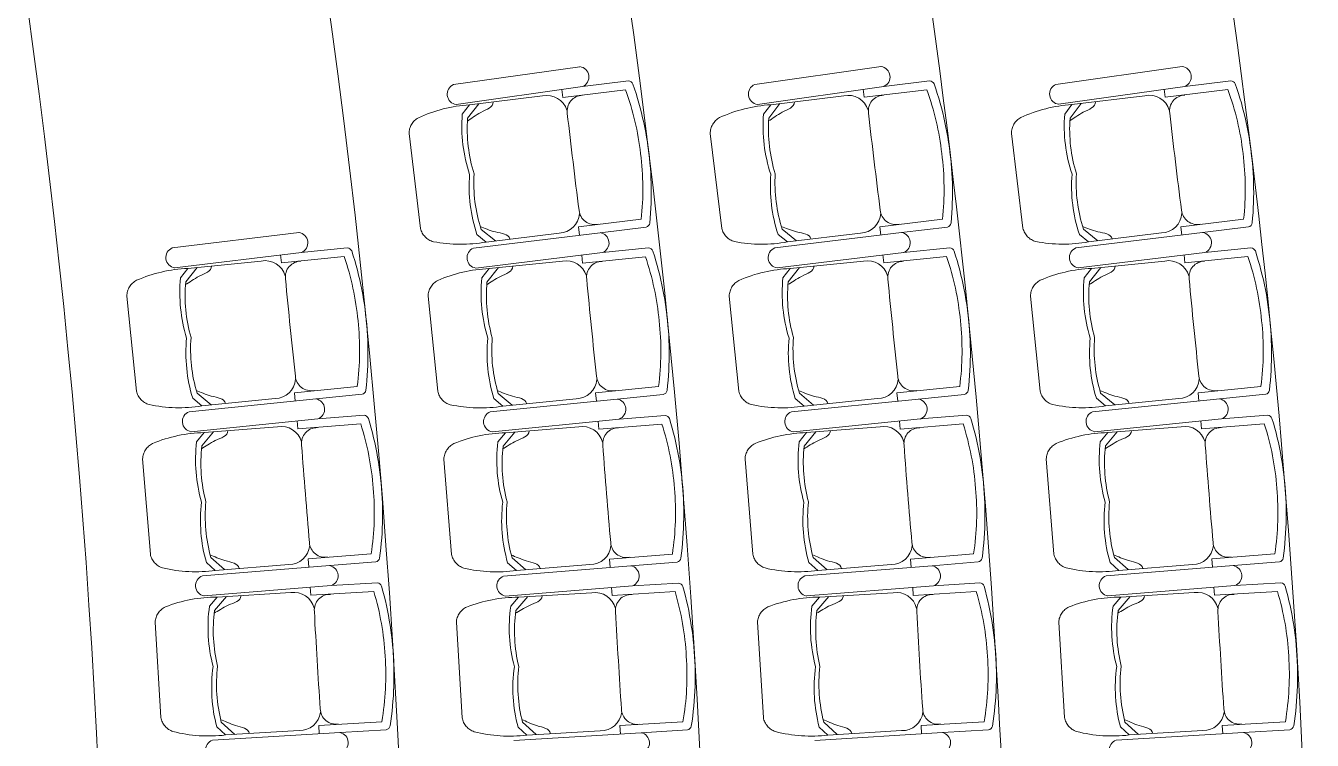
# Model space of a CAD drawing. Header units: millimetres. Extents: x 78.3 to 128, y 45 to 95.8.
# Drawn here: x 87.976 to 91.82, y 88.354 to 90.49 of the extents above; entities that cross this region are included whole.
import ezdxf

# ---------------------------------------------------------------- set-up
doc = ezdxf.new("R2010")
doc.units = ezdxf.units.MM
doc.header["$LTSCALE"] = 0.025
doc.linetypes.add('DASHED', pattern=[19.05, 12.7, -6.35])
doc.layers.add('EJES', color=7, linetype='Continuous', lineweight=0)

msp = doc.modelspace()

# ---------------------------------------------------------------- linework, layer by layer
at = {"lineweight": 15}
for p, q in [((89.6316, 90.3673), (89.2539, 90.3137)), ((90.5316, 90.3676), (90.1539, 90.314)), ((91.4316, 90.3678), (91.0539, 90.3142)), ((89.6397, 90.3079), (89.2621, 90.2543)), ((89.5777, 90.2993), (89.5806, 90.2755)), ((90.5397, 90.3081), (90.1621, 90.2545)), ((90.4777, 90.2996), (90.4806, 90.2758)), ((91.4397, 90.3084), (91.0621, 90.2548)), ((91.3777, 90.2998), (91.3806, 90.276)), ((89.5201, 90.2798), (89.3017, 90.2533)), ((90.4201, 90.2801), (90.2017, 90.2536)), ((91.3201, 90.2803), (91.1017, 90.2538)), ((89.3017, 90.2533), (89.2803, 90.225)), ((89.3293, 90.2566), (89.2962, 90.213)), ((90.2017, 90.2536), (90.1803, 90.2253)), ((90.2293, 90.2569), (90.1962, 90.2132)), ((91.1017, 90.2538), (91.0803, 90.2256)), ((91.1293, 90.2572), (91.0962, 90.2135)), ((89.3791, 89.8465), (89.3365, 89.881)), ((89.6276, 89.8883), (89.6306, 89.8635)), ((90.2791, 89.8468), (90.2365, 89.8813)), ((90.5276, 89.8886), (90.5306, 89.8638)), ((91.1791, 89.847), (91.1365, 89.8815)), ((91.4276, 89.8889), (91.4306, 89.8641)), ((88.7925, 89.8716), (88.4137, 89.8256)), ((89.6925, 89.871), (89.3137, 89.8251)), ((89.3515, 89.8432), (89.324, 89.8655)), ((89.5699, 89.8697), (89.3515, 89.8432)), ((90.5925, 89.8713), (90.2137, 89.8253)), ((90.2515, 89.8434), (90.224, 89.8657)), ((90.4699, 89.8699), (90.2515, 89.8434)), ((91.4925, 89.8716), (91.1137, 89.8256)), ((91.1515, 89.8437), (91.124, 89.866)), ((91.3699, 89.8702), (91.1515, 89.8437)), ((88.7994, 89.812), (88.4208, 89.766)), ((88.7372, 89.8047), (88.7396, 89.7808)), ((89.6994, 89.8114), (89.3208, 89.7655)), ((89.6372, 89.8041), (89.6396, 89.7803)), ((90.5994, 89.8117), (90.2208, 89.7657)), ((90.5372, 89.8044), (90.5396, 89.7805)), ((91.4994, 89.812), (91.1208, 89.766)), ((91.4372, 89.8047), (91.4396, 89.7808)), ((88.4603, 89.7642), (88.4384, 89.7364)), ((88.488, 89.767), (88.4541, 89.724)), ((88.6793, 89.7863), (88.4603, 89.7642)), ((89.3603, 89.7637), (89.3384, 89.7359)), ((89.388, 89.7665), (89.3541, 89.7235)), ((89.5793, 89.7858), (89.3603, 89.7637)), ((90.2603, 89.764), (90.2384, 89.7361)), ((90.288, 89.7668), (90.2541, 89.7237)), ((90.4793, 89.7861), (90.2603, 89.764)), ((91.1603, 89.7642), (91.1384, 89.7364)), ((91.188, 89.767), (91.1541, 89.724)), ((91.3793, 89.7863), (91.1603, 89.7642)), ((88.5296, 89.356), (88.4877, 89.3913)), ((88.7788, 89.3928), (88.7813, 89.3679)), ((89.4296, 89.3554), (89.3877, 89.3908)), ((89.6788, 89.3922), (89.6813, 89.3674)), ((90.3296, 89.3557), (90.2877, 89.391)), ((90.5788, 89.3925), (90.5813, 89.3676)), ((91.2296, 89.356), (91.1877, 89.3913)), ((91.4788, 89.3928), (91.4813, 89.3679)), ((88.8433, 89.3742), (88.4638, 89.3358)), ((88.5019, 89.3532), (88.4748, 89.376)), ((88.7208, 89.3753), (88.5019, 89.3532)), ((89.7433, 89.3736), (89.3638, 89.3353)), ((89.4019, 89.3526), (89.3748, 89.3755)), ((89.6208, 89.3748), (89.4019, 89.3526)), ((90.6433, 89.3739), (90.2638, 89.3356)), ((90.3019, 89.3529), (90.2748, 89.3758)), ((90.5208, 89.375), (90.3019, 89.3529)), ((91.5433, 89.3742), (91.1638, 89.3358)), ((91.2019, 89.3532), (91.1748, 89.376)), ((91.4208, 89.3753), (91.2019, 89.3532)), ((88.849, 89.3144), (88.4696, 89.2761)), ((88.7867, 89.3084), (88.7886, 89.2845)), ((89.749, 89.3139), (89.3696, 89.2756)), ((89.6867, 89.3079), (89.6886, 89.284)), ((90.649, 89.3142), (90.2696, 89.2758)), ((90.5867, 89.3081), (90.5886, 89.2842)), ((91.549, 89.3144), (91.1696, 89.2761)), ((91.4867, 89.3084), (91.4886, 89.2845)), ((88.5091, 89.2735), (88.4866, 89.2462)), ((88.5368, 89.2758), (88.502, 89.2335)), ((88.7284, 89.2912), (88.5091, 89.2735)), ((89.4091, 89.273), (89.3866, 89.2456)), ((89.4368, 89.2752), (89.402, 89.2329)), ((89.6284, 89.2907), (89.4091, 89.273)), ((90.3091, 89.2733), (90.2866, 89.2459)), ((90.3368, 89.2755), (90.302, 89.2332)), ((90.5284, 89.291), (90.3091, 89.2733)), ((91.2091, 89.2735), (91.1866, 89.2462)), ((91.2368, 89.2758), (91.202, 89.2335)), ((91.4284, 89.2912), (91.2091, 89.2735)), ((88.5423, 88.8617), (88.5157, 88.8851)), ((88.5701, 88.864), (88.5289, 88.9001)), ((88.7617, 88.8794), (88.5423, 88.8617)), ((88.82, 88.8958), (88.822, 88.8708)), ((89.4423, 88.8612), (89.4157, 88.8846)), ((89.4701, 88.8634), (89.4289, 88.8996)), ((89.6617, 88.8789), (89.4423, 88.8612)), ((89.72, 88.8952), (89.722, 88.8703)), ((90.3423, 88.8615), (90.3157, 88.8849)), ((90.3701, 88.8637), (90.3289, 88.8999)), ((90.5617, 88.8792), (90.3423, 88.8615)), ((90.62, 88.8955), (90.622, 88.8706)), ((91.2423, 88.8617), (91.2157, 88.8851)), ((91.2701, 88.864), (91.2289, 88.9001)), ((91.4617, 88.8794), (91.2423, 88.8617)), ((91.52, 88.8958), (91.522, 88.8708)), ((88.8842, 88.8759), (88.5039, 88.8452)), ((89.7842, 88.8753), (89.4039, 88.8446)), ((90.6842, 88.8756), (90.3039, 88.8449)), ((91.5842, 88.8759), (91.2039, 88.8452)), ((88.8886, 88.816), (88.5085, 88.7853)), ((88.8262, 88.8112), (88.8277, 88.7873)), ((89.7886, 88.8155), (89.4085, 88.7848)), ((89.7262, 88.8107), (89.7277, 88.7868)), ((90.6886, 88.8158), (90.3085, 88.7851)), ((90.6262, 88.811), (90.6277, 88.787)), ((91.5886, 88.816), (91.2085, 88.7853)), ((91.5262, 88.8112), (91.5277, 88.7873)), ((88.548, 88.782), (88.5249, 88.7551)), ((88.5758, 88.7837), (88.5401, 88.742)), ((88.7676, 88.7953), (88.548, 88.782)), ((89.448, 88.7814), (89.4249, 88.7545)), ((89.4758, 88.7831), (89.4401, 88.7415)), ((89.6676, 88.7947), (89.448, 88.7814)), ((90.348, 88.7817), (90.3249, 88.7548)), ((90.3758, 88.7834), (90.3401, 88.7418)), ((90.5676, 88.795), (90.348, 88.7817)), ((91.248, 88.782), (91.2249, 88.7551)), ((91.2758, 88.7837), (91.2401, 88.742)), ((91.4676, 88.7953), (91.248, 88.782)), ((88.5729, 88.3696), (88.5468, 88.3935)), ((88.6007, 88.3713), (88.5603, 88.4083)), ((88.7926, 88.3829), (88.5729, 88.3696)), ((88.8512, 88.398), (88.8527, 88.3731)), ((89.4729, 88.3691), (89.4468, 88.393)), ((89.5007, 88.3707), (89.4603, 88.4077)), ((89.6926, 88.3823), (89.4729, 88.3691)), ((89.7512, 88.3975), (89.7527, 88.3725)), ((90.3729, 88.3693), (90.3468, 88.3932)), ((90.4007, 88.371), (90.3603, 88.408)), ((90.5926, 88.3826), (90.3729, 88.3693)), ((90.6512, 88.3977), (90.6527, 88.3728)), ((91.2729, 88.3696), (91.2468, 88.3935)), ((91.3007, 88.3713), (91.2603, 88.4083)), ((91.4926, 88.3829), (91.2729, 88.3696)), ((91.5512, 88.398), (91.5527, 88.3731)), ((88.915, 88.3768), (88.5341, 88.3538)), ((89.815, 88.3763), (89.4341, 88.3533)), ((90.715, 88.3766), (90.3341, 88.3535)), ((91.615, 88.3768), (91.2341, 88.3538))]:
    msp.add_line(p, q, dxfattribs=at)
at = {"linetype": 'DASHED', "lineweight": 15}
for p, q in [((89.1211, 90.1672), (89.1555, 89.8835)), ((90.0211, 90.1675), (90.0555, 89.8838)), ((90.9211, 90.1677), (90.9555, 89.8841)), ((88.278, 89.6818), (88.3068, 89.3975)), ((89.178, 89.6812), (89.2068, 89.397)), ((90.078, 89.6815), (90.1068, 89.3972)), ((90.978, 89.6818), (91.0068, 89.3975)), ((88.3252, 89.1948), (88.3482, 88.91)), ((89.2252, 89.1942), (89.2482, 88.9094)), ((90.1252, 89.1945), (90.1482, 88.9097)), ((91.0252, 89.1948), (91.0482, 88.91)), ((88.3625, 88.7069), (88.3798, 88.4217)), ((89.2625, 88.7064), (89.2798, 88.4212)), ((90.1625, 88.7067), (90.1798, 88.4215)), ((91.0625, 88.7069), (91.0798, 88.4217))]:
    msp.add_line(p, q, dxfattribs=at)
at = {"lineweight": 15}
for points in [[(89.6394, 90.3078), (89.7767, 90.3245)], [(90.5394, 90.3081), (90.6767, 90.3248)], [(91.4394, 90.3084), (91.5767, 90.325)], [(89.5806, 90.2755), (89.7679, 90.2982)], [(90.4806, 90.2758), (90.6679, 90.2985)], [(91.3806, 90.276), (91.5679, 90.2988)], [(89.6276, 89.8883), (89.8149, 89.9111)], [(89.6925, 89.871), (89.8298, 89.8877)], [(90.5276, 89.8886), (90.7149, 89.9114)], [(90.5925, 89.8713), (90.7298, 89.888)], [(91.4276, 89.8889), (91.6149, 89.9116)], [(91.4925, 89.8716), (91.6298, 89.8882)], [(88.7396, 89.7808), (88.9274, 89.7998)], [(88.7991, 89.8119), (88.9367, 89.8258)], [(89.6396, 89.7803), (89.8274, 89.7992)], [(89.6991, 89.8114), (89.8367, 89.8253)], [(90.5396, 89.7805), (90.7274, 89.7995)], [(90.5991, 89.8117), (90.7367, 89.8256)], [(91.4396, 89.7808), (91.6274, 89.7998)], [(91.4991, 89.8119), (91.6367, 89.8258)], [(88.7788, 89.3928), (88.9666, 89.4117)], [(88.8433, 89.3742), (88.9809, 89.3881)], [(89.6788, 89.3922), (89.8666, 89.4112)], [(89.7433, 89.3736), (89.8809, 89.3875)], [(90.5788, 89.3925), (90.7666, 89.4115)], [(90.6433, 89.3739), (90.7809, 89.3878)], [(91.4788, 89.3928), (91.6666, 89.4117)], [(91.5433, 89.3742), (91.6809, 89.3881)], [(88.7886, 89.2845), (88.9767, 89.2997)], [(88.8488, 89.3144), (88.9866, 89.3256)], [(89.7488, 89.3139), (89.8866, 89.325)], [(90.6488, 89.3142), (90.7866, 89.3253)], [(91.4886, 89.2845), (91.6767, 89.2997)], [(91.5488, 89.3144), (91.6866, 89.3256)], [(89.6886, 89.284), (89.8767, 89.2991)], [(90.5886, 89.2842), (90.7767, 89.2994)], [(88.82, 88.8958), (89.0081, 88.9109)], [(88.8842, 88.8759), (89.022, 88.887)], [(89.72, 88.8952), (89.9081, 88.9104)], [(89.7842, 88.8753), (89.922, 88.8865)], [(90.62, 88.8955), (90.8081, 88.9107)], [(90.6842, 88.8756), (90.822, 88.8867)], [(91.52, 88.8958), (91.7081, 88.9109)], [(91.5842, 88.8759), (91.722, 88.887)], [(88.8884, 88.816), (89.0265, 88.8244)], [(89.7884, 88.8155), (89.9265, 88.8238)], [(90.6884, 88.8157), (90.8265, 88.8241)], [(91.5884, 88.816), (91.7265, 88.8244)], [(88.8277, 88.7873), (89.016, 88.7987)], [(89.7277, 88.7868), (89.916, 88.7982)], [(90.6277, 88.787), (90.816, 88.7984)], [(91.5277, 88.7873), (91.716, 88.7987)], [(88.8512, 88.398), (89.0396, 88.4094)], [(88.915, 88.3768), (89.053, 88.3852)], [(89.7512, 88.3975), (89.9396, 88.4089)], [(89.815, 88.3763), (89.953, 88.3846)], [(90.6512, 88.3977), (90.8396, 88.4091)], [(90.715, 88.3766), (90.853, 88.3849)], [(91.5512, 88.398), (91.7396, 88.4094)], [(91.615, 88.3768), (91.753, 88.3852)]]:
    msp.add_lwpolyline(points, dxfattribs=at)
for points in [[(89.7901, 90.3153, 0.288243), (89.7767, 90.3245, 0.288243)], [(89.7901, 90.3153, -0.060987), (89.8407, 90.0822, -0.060987)], [(90.6901, 90.3156, 0.288243), (90.6767, 90.3248, 0.288243)], [(90.6901, 90.3156, -0.060987), (90.7407, 90.0825, -0.060987)], [(91.5901, 90.3159, 0.288243), (91.5767, 90.325, 0.288243)], [(91.5901, 90.3159, -0.060987), (91.6407, 90.0827, -0.060987)], [(89.5929, 90.2371, 0.38944), (89.5201, 90.2798, -0.177299)], [(89.639, 90.2817, 0.450517), (89.5941, 90.2278, 0.003626), (89.6112, 90.0828, 0.003626)], [(89.7679, 90.2982, -0.059139), (89.8131, 90.1073, -0.059139)], [(90.4929, 90.2373, 0.38944), (90.4201, 90.2801, -0.177299)], [(90.539, 90.282, 0.450517), (90.4941, 90.2281, 0.003626), (90.5112, 90.083, 0.003626)], [(90.6679, 90.2985, -0.059139), (90.7131, 90.1076, -0.059139)], [(91.3929, 90.2376, 0.38944), (91.3201, 90.2803, -0.177299)], [(91.439, 90.2823, 0.450517), (91.3941, 90.2284, 0.003626), (91.4112, 90.0833, 0.003626)], [(91.5679, 90.2988, -0.059139), (91.6131, 90.1078, -0.059139)], [(89.2803, 90.225, 0.099555), (89.3021, 90.0453, 0.500475)], [(90.1803, 90.2253, 0.099555), (90.2021, 90.0455, 0.500475)], [(91.0803, 90.2256, 0.099555), (91.1021, 90.0458, 0.500475)], [(89.2962, 90.213, 0.093035), (89.3153, 90.0469, 0.093035)], [(90.1962, 90.2132, 0.093035), (90.2153, 90.0471, 0.093035)], [(91.0962, 90.2135, 0.093035), (91.1153, 90.0474, 0.093035)], [(89.8149, 89.9111, 0.059139), (89.8131, 90.1073, 0.059139)], [(89.8406, 89.8998, 0.060987), (89.8339, 90.1383, 0.060987)], [(90.7149, 89.9114, 0.059139), (90.7131, 90.1076, 0.059139)], [(90.7406, 89.9001, 0.060987), (90.7339, 90.1386, 0.060987)], [(91.6149, 89.9116, 0.059139), (91.6131, 90.1078, 0.059139)], [(91.6406, 89.9003, 0.060987), (91.6339, 90.1388, 0.060987)], [(89.6858, 89.8963, -0.450517), (89.6293, 89.9378, -0.003626), (89.6112, 90.0828, -0.003626)], [(90.5858, 89.8965, -0.450517), (90.5293, 89.9381, -0.003626), (90.5112, 90.083, -0.003626)], [(91.4858, 89.8968, -0.450517), (91.4293, 89.9384, -0.003626), (91.4112, 90.0833, -0.003626)], [(89.324, 89.8655, -0.099555), (89.3021, 90.0453, -0.500475)], [(89.3365, 89.881, -0.093035), (89.3153, 90.0469, -0.093035)], [(90.224, 89.8657, -0.099555), (90.2021, 90.0455, -0.500475)], [(90.2365, 89.8813, -0.093035), (90.2153, 90.0471, -0.093035)], [(91.124, 89.866, -0.099555), (91.1021, 90.0458, -0.500475)], [(91.1365, 89.8815, -0.093035), (91.1153, 90.0474, -0.093035)], [(89.6304, 89.9286, -0.38944), (89.5699, 89.8697, 0.177299)], [(90.5304, 89.9289, -0.38944), (90.4699, 89.8699, 0.177299)], [(91.4304, 89.9291, -0.38944), (91.3699, 89.8702, 0.177299)], [(89.8406, 89.8998, -0.288243), (89.8298, 89.8877, -0.288243)], [(90.7406, 89.9001, -0.288243), (90.7298, 89.888, -0.288243)], [(91.6406, 89.9003, -0.288243), (91.6298, 89.8882, -0.288243)], [(88.9274, 89.7998, -0.059139), (88.9687, 89.608, -0.059139)], [(88.9499, 89.8164, 0.288243), (88.9367, 89.8258, 0.288243)], [(88.9499, 89.8164, -0.060987), (88.9958, 89.5823, -0.060987)], [(89.8274, 89.7992, -0.059139), (89.8687, 89.6074, -0.059139)], [(89.8499, 89.8159, 0.288243), (89.8367, 89.8253, 0.288243)], [(89.8499, 89.8159, -0.060987), (89.8958, 89.5818, -0.060987)], [(90.7274, 89.7995, -0.059139), (90.7687, 89.6077, -0.059139)], [(90.7499, 89.8162, 0.288243), (90.7367, 89.8256, 0.288243)], [(90.7499, 89.8162, -0.060987), (90.7958, 89.582, -0.060987)], [(91.6274, 89.7998, -0.059139), (91.6687, 89.608, -0.059139)], [(91.6499, 89.8164, 0.288243), (91.6367, 89.8258, 0.288243)], [(91.6499, 89.8164, -0.060987), (91.6958, 89.5823, -0.060987)], [(88.7512, 89.7421, 0.38944), (88.6793, 89.7863, -0.177299)], [(88.7982, 89.7859, 0.450517), (88.7521, 89.7329, 0.003626), (88.7663, 89.5875, 0.003626)], [(89.6512, 89.7416, 0.38944), (89.5793, 89.7858, -0.177299)], [(89.6982, 89.7853, 0.450517), (89.6521, 89.7324, 0.003626), (89.6663, 89.587, 0.003626)], [(90.5512, 89.7419, 0.38944), (90.4793, 89.7861, -0.177299)], [(90.5982, 89.7856, 0.450517), (90.5521, 89.7326, 0.003626), (90.5663, 89.5872, 0.003626)], [(91.4512, 89.7421, 0.38944), (91.3793, 89.7863, -0.177299)], [(91.4982, 89.7859, 0.450517), (91.4521, 89.7329, 0.003626), (91.4663, 89.5875, 0.003626)], [(88.4384, 89.7364, 0.099555), (88.4566, 89.5562, 0.500475)], [(88.4541, 89.724, 0.093035), (88.4698, 89.5575, 0.093035)], [(89.3384, 89.7359, 0.099555), (89.3566, 89.5557, 0.500475)], [(89.3541, 89.7235, 0.093035), (89.3698, 89.557, 0.093035)], [(90.2384, 89.7361, 0.099555), (90.2566, 89.556, 0.500475)], [(90.2541, 89.7237, 0.093035), (90.2698, 89.5573, 0.093035)], [(91.1384, 89.7364, 0.099555), (91.1566, 89.5562, 0.500475)], [(91.1541, 89.724, 0.093035), (91.1698, 89.5575, 0.093035)], [(88.9666, 89.4117, 0.059139), (88.9687, 89.608, 0.059139)], [(88.992, 89.3999, 0.060987), (88.9901, 89.6385, 0.060987)], [(89.8666, 89.4112, 0.059139), (89.8687, 89.6074, 0.059139)], [(89.892, 89.3994, 0.060987), (89.8901, 89.638, 0.060987)], [(90.7666, 89.4115, 0.059139), (90.7687, 89.6077, 0.059139)], [(90.792, 89.3997, 0.060987), (90.7901, 89.6383, 0.060987)], [(91.6666, 89.4117, 0.059139), (91.6687, 89.608, 0.059139)], [(91.692, 89.3999, 0.060987), (91.6901, 89.6385, 0.060987)], [(88.8372, 89.3995, -0.450517), (88.7815, 89.4422, -0.003626), (88.7663, 89.5875, -0.003626)], [(89.7372, 89.399, -0.450517), (89.6815, 89.4417, -0.003626), (89.6663, 89.587, -0.003626)], [(90.6372, 89.3993, -0.450517), (90.5815, 89.442, -0.003626), (90.5663, 89.5872, -0.003626)], [(91.5372, 89.3995, -0.450517), (91.4815, 89.4422, -0.003626), (91.4663, 89.5875, -0.003626)], [(88.4748, 89.376, -0.099555), (88.4566, 89.5562, -0.500475)], [(88.4877, 89.3913, -0.093035), (88.4698, 89.5575, -0.093035)], [(89.3748, 89.3755, -0.099555), (89.3566, 89.5557, -0.500475)], [(89.3877, 89.3908, -0.093035), (89.3698, 89.557, -0.093035)], [(90.2748, 89.3758, -0.099555), (90.2566, 89.556, -0.500475)], [(90.2877, 89.391, -0.093035), (90.2698, 89.5573, -0.093035)], [(91.1748, 89.376, -0.099555), (91.1566, 89.5562, -0.500475)], [(91.1877, 89.3913, -0.093035), (91.1698, 89.5575, -0.093035)], [(88.7824, 89.433, -0.38944), (88.7208, 89.3753, 0.177299)], [(89.6824, 89.4324, -0.38944), (89.6208, 89.3748, 0.177299)], [(90.5824, 89.4327, -0.38944), (90.5208, 89.375, 0.177299)], [(91.4824, 89.433, -0.38944), (91.4208, 89.3753, 0.177299)], [(88.992, 89.3999, -0.288243), (88.9809, 89.3881, -0.288243)], [(89.892, 89.3994, -0.288243), (89.8809, 89.3875, -0.288243)], [(90.792, 89.3997, -0.288243), (90.7809, 89.3878, -0.288243)], [(91.692, 89.3999, -0.288243), (91.6809, 89.3881, -0.288243)], [(88.9767, 89.2997, -0.059139), (89.0142, 89.1071, -0.059139)], [(88.9996, 89.3159, 0.288243), (88.9866, 89.3256, 0.288243)], [(88.9996, 89.3159, -0.060987), (89.0408, 89.0809, -0.060987)], [(89.8996, 89.3153, 0.288243), (89.8866, 89.325, 0.288243)], [(89.8996, 89.3153, -0.060987), (89.9408, 89.0803, -0.060987)], [(90.7996, 89.3156, 0.288243), (90.7866, 89.3253, 0.288243)], [(90.7996, 89.3156, -0.060987), (90.8408, 89.0806, -0.060987)], [(91.6767, 89.2997, -0.059139), (91.7142, 89.1071, -0.059139)], [(91.6996, 89.3159, 0.288243), (91.6866, 89.3256, 0.288243)], [(91.6996, 89.3159, -0.060987), (91.7408, 89.0809, -0.060987)], [(88.7995, 89.2456, 0.38944), (88.7284, 89.2912, -0.177299)], [(88.8473, 89.2884, 0.450517), (88.8002, 89.2363, 0.003626), (88.8115, 89.0907, 0.003626)], [(89.6995, 89.2451, 0.38944), (89.6284, 89.2907, -0.177299)], [(89.7473, 89.2879, 0.450517), (89.7002, 89.2358, 0.003626), (89.7115, 89.0902, 0.003626)], [(89.8767, 89.2991, -0.059139), (89.9142, 89.1065, -0.059139)], [(90.5995, 89.2453, 0.38944), (90.5284, 89.291, -0.177299)], [(90.6473, 89.2881, 0.450517), (90.6002, 89.2361, 0.003626), (90.6115, 89.0904, 0.003626)], [(90.7767, 89.2994, -0.059139), (90.8142, 89.1068, -0.059139)], [(91.4995, 89.2456, 0.38944), (91.4284, 89.2912, -0.177299)], [(91.5473, 89.2884, 0.450517), (91.5002, 89.2363, 0.003626), (91.5115, 89.0907, 0.003626)], [(88.4866, 89.2462, 0.099555), (88.5011, 89.0656, 0.500475)], [(88.502, 89.2335, 0.093035), (88.5144, 89.0667, 0.093035)], [(89.3866, 89.2456, 0.099555), (89.4011, 89.0651, 0.500475)], [(89.402, 89.2329, 0.093035), (89.4144, 89.0662, 0.093035)], [(90.2866, 89.2459, 0.099555), (90.3011, 89.0654, 0.500475)], [(90.302, 89.2332, 0.093035), (90.3144, 89.0665, 0.093035)], [(91.1866, 89.2462, 0.099555), (91.2011, 89.0656, 0.500475)], [(91.202, 89.2335, 0.093035), (91.2144, 89.0667, 0.093035)], [(89.0333, 88.8986, 0.060987), (89.0362, 89.1372, 0.060987)], [(89.9333, 88.8981, 0.060987), (89.9362, 89.1367, 0.060987)], [(90.8333, 88.8984, 0.060987), (90.8362, 89.1369, 0.060987)], [(91.7333, 88.8986, 0.060987), (91.7362, 89.1372, 0.060987)], [(88.8785, 88.9013, -0.450517), (88.8237, 88.9452, -0.003626), (88.8115, 89.0907, -0.003626)], [(89.0081, 88.9109, 0.059139), (89.0142, 89.1071, 0.059139)], [(89.7785, 88.9008, -0.450517), (89.7237, 88.9446, -0.003626), (89.7115, 89.0902, -0.003626)], [(89.9081, 88.9104, 0.059139), (89.9142, 89.1065, 0.059139)], [(90.6785, 88.9011, -0.450517), (90.6237, 88.9449, -0.003626), (90.6115, 89.0904, -0.003626)], [(90.8081, 88.9107, 0.059139), (90.8142, 89.1068, 0.059139)], [(91.5785, 88.9013, -0.450517), (91.5237, 88.9452, -0.003626), (91.5115, 89.0907, -0.003626)], [(91.7081, 88.9109, 0.059139), (91.7142, 89.1071, 0.059139)], [(88.5157, 88.8851, -0.099555), (88.5011, 89.0656, -0.500475)], [(88.5289, 88.9001, -0.093035), (88.5144, 89.0667, -0.093035)], [(89.4157, 88.8846, -0.099555), (89.4011, 89.0651, -0.500475)], [(89.4289, 88.8996, -0.093035), (89.4144, 89.0662, -0.093035)], [(90.3157, 88.8849, -0.099555), (90.3011, 89.0654, -0.500475)], [(90.3289, 88.8999, -0.093035), (90.3144, 89.0665, -0.093035)], [(91.2157, 88.8851, -0.099555), (91.2011, 89.0656, -0.500475)], [(91.2289, 88.9001, -0.093035), (91.2144, 89.0667, -0.093035)], [(88.8245, 88.9359, -0.38944), (88.7617, 88.8794, 0.177299)], [(89.7245, 88.9353, -0.38944), (89.6617, 88.8789, 0.177299)], [(90.6245, 88.9356, -0.38944), (90.5617, 88.8792, 0.177299)], [(91.5245, 88.9359, -0.38944), (91.4617, 88.8794, 0.177299)], [(89.0333, 88.8986, -0.288243), (89.022, 88.887, -0.288243)], [(89.9333, 88.8981, -0.288243), (89.922, 88.8865, -0.288243)], [(90.8333, 88.8984, -0.288243), (90.822, 88.8867, -0.288243)], [(91.7333, 88.8986, -0.288243), (91.722, 88.887, -0.288243)], [(89.0392, 88.8144, 0.288243), (89.0265, 88.8244, 0.288243)], [(89.0392, 88.8144, -0.060987), (89.0757, 88.5786, -0.060987)], [(89.9392, 88.8139, 0.288243), (89.9265, 88.8238, 0.288243)], [(89.9392, 88.8139, -0.060987), (89.9757, 88.5781, -0.060987)], [(90.8392, 88.8142, 0.288243), (90.8265, 88.8241, 0.288243)], [(90.8392, 88.8142, -0.060987), (90.8757, 88.5784, -0.060987)], [(91.7392, 88.8144, 0.288243), (91.7265, 88.8244, 0.288243)], [(91.7392, 88.8144, -0.060987), (91.7757, 88.5786, -0.060987)], [(88.8377, 88.7482, 0.38944), (88.7676, 88.7953, -0.177299)], [(88.8864, 88.79, 0.450517), (88.8383, 88.7389, 0.003626), (88.8466, 88.5931, 0.003626)], [(89.016, 88.7987, -0.059139), (89.0497, 88.6054, -0.059139)], [(89.7377, 88.7477, 0.38944), (89.6676, 88.7947, -0.177299)], [(89.7864, 88.7895, 0.450517), (89.7383, 88.7384, 0.003626), (89.7466, 88.5926, 0.003626)], [(89.916, 88.7982, -0.059139), (89.9497, 88.6048, -0.059139)], [(90.6377, 88.7479, 0.38944), (90.5676, 88.795, -0.177299)], [(90.6864, 88.7897, 0.450517), (90.6383, 88.7386, 0.003626), (90.6466, 88.5928, 0.003626)], [(90.816, 88.7984, -0.059139), (90.8497, 88.6051, -0.059139)], [(91.5377, 88.7482, 0.38944), (91.4676, 88.7953, -0.177299)], [(91.5864, 88.79, 0.450517), (91.5383, 88.7389, 0.003626), (91.5466, 88.5931, 0.003626)], [(91.716, 88.7987, -0.059139), (91.7497, 88.6054, -0.059139)], [(88.5249, 88.7551, 0.099555), (88.5358, 88.5743, 0.500475)], [(88.5401, 88.742, 0.093035), (88.5491, 88.5751, 0.093035)], [(89.4249, 88.7545, 0.099555), (89.4358, 88.5738, 0.500475)], [(89.4401, 88.7415, 0.093035), (89.4491, 88.5746, 0.093035)], [(90.3249, 88.7548, 0.099555), (90.3358, 88.574, 0.500475)], [(90.3401, 88.7418, 0.093035), (90.3491, 88.5748, 0.093035)], [(91.2249, 88.7551, 0.099555), (91.2358, 88.5743, 0.500475)], [(91.2401, 88.742, 0.093035), (91.2491, 88.5751, 0.093035)], [(89.0645, 88.3966, 0.060987), (89.0723, 88.635, 0.060987)], [(89.9645, 88.3961, 0.060987), (89.9723, 88.6345, 0.060987)], [(90.8645, 88.3963, 0.060987), (90.8723, 88.6348, 0.060987)], [(91.7645, 88.3966, 0.060987), (91.7723, 88.635, 0.060987)], [(88.5468, 88.3935, -0.099555), (88.5358, 88.5743, -0.500475)], [(88.5603, 88.4083, -0.093035), (88.5491, 88.5751, -0.093035)], [(88.9099, 88.4024, -0.450517), (88.8559, 88.4473, -0.003626), (88.8466, 88.5931, -0.003626)], [(89.0396, 88.4094, 0.059139), (89.0497, 88.6054, 0.059139)], [(89.4468, 88.393, -0.099555), (89.4358, 88.5738, -0.500475)], [(89.4603, 88.4077, -0.093035), (89.4491, 88.5746, -0.093035)], [(89.8099, 88.4019, -0.450517), (89.7559, 88.4468, -0.003626), (89.7466, 88.5926, -0.003626)], [(89.9396, 88.4089, 0.059139), (89.9497, 88.6048, 0.059139)], [(90.3468, 88.3932, -0.099555), (90.3358, 88.574, -0.500475)], [(90.3603, 88.408, -0.093035), (90.3491, 88.5748, -0.093035)], [(90.7099, 88.4021, -0.450517), (90.6559, 88.4471, -0.003626), (90.6466, 88.5928, -0.003626)], [(90.8396, 88.4091, 0.059139), (90.8497, 88.6051, 0.059139)], [(91.2468, 88.3935, -0.099555), (91.2358, 88.5743, -0.500475)], [(91.2603, 88.4083, -0.093035), (91.2491, 88.5751, -0.093035)], [(91.6099, 88.4024, -0.450517), (91.5559, 88.4473, -0.003626), (91.5466, 88.5931, -0.003626)], [(91.7396, 88.4094, 0.059139), (91.7497, 88.6054, 0.059139)], [(88.8565, 88.438, -0.38944), (88.7926, 88.3829, 0.177299)], [(89.7565, 88.4375, -0.38944), (89.6926, 88.3823, 0.177299)], [(90.6565, 88.4378, -0.38944), (90.5926, 88.3826, 0.177299)], [(91.5565, 88.438, -0.38944), (91.4926, 88.3829, 0.177299)], [(89.0645, 88.3966, -0.288243), (89.053, 88.3852, -0.288243)], [(89.9645, 88.3961, -0.288243), (89.953, 88.3846, -0.288243)], [(90.8645, 88.3963, -0.288243), (90.853, 88.3849, -0.288243)], [(91.7645, 88.3966, -0.288243), (91.753, 88.3852, -0.288243)]]:
    msp.add_lwpolyline(points, format="xyb", dxfattribs=at)
at = {"linetype": 'DASHED', "lineweight": 15}
for points in [[(89.3017, 90.2533, 0.09218), (89.149, 90.2147, 0.273589), (89.1211, 90.1672, 0.273589)], [(90.2017, 90.2536, 0.09218), (90.049, 90.2149, 0.273589), (90.0211, 90.1675, 0.273589)], [(91.1017, 90.2538, 0.09218), (90.949, 90.2152, 0.273589), (90.9211, 90.1677, 0.273589)], [(89.3515, 89.8432, -0.09218), (89.194, 89.8441, -0.273589), (89.1555, 89.8835, -0.273589)], [(90.2515, 89.8434, -0.09218), (90.094, 89.8444, -0.273589), (90.0555, 89.8838, -0.273589)], [(91.1515, 89.8437, -0.09218), (90.994, 89.8446, -0.273589), (90.9555, 89.8841, -0.273589)], [(88.4603, 89.7642, 0.09218), (88.3069, 89.7287, 0.273589), (88.278, 89.6818, 0.273589)], [(89.3603, 89.7637, 0.09218), (89.2069, 89.7281, 0.273589), (89.178, 89.6812, 0.273589)], [(90.2603, 89.764, 0.09218), (90.1069, 89.7284, 0.273589), (90.078, 89.6815, 0.273589)], [(91.1603, 89.7642, 0.09218), (91.0069, 89.7287, 0.273589), (90.978, 89.6818, 0.273589)], [(88.5019, 89.3532, -0.09218), (88.3444, 89.3573, -0.273589), (88.3068, 89.3975, -0.273589)], [(89.4019, 89.3526, -0.09218), (89.2444, 89.3568, -0.273589), (89.2068, 89.397, -0.273589)], [(90.3019, 89.3529, -0.09218), (90.1444, 89.357, -0.273589), (90.1068, 89.3972, -0.273589)], [(91.2019, 89.3532, -0.09218), (91.0444, 89.3573, -0.273589), (91.0068, 89.3975, -0.273589)], [(88.5091, 89.2735, 0.09218), (88.355, 89.2411, 0.273589), (88.3252, 89.1948, 0.273589)], [(89.4091, 89.273, 0.09218), (89.255, 89.2406, 0.273589), (89.2252, 89.1942, 0.273589)], [(90.3091, 89.2733, 0.09218), (90.155, 89.2408, 0.273589), (90.1252, 89.1945, 0.273589)], [(91.2091, 89.2735, 0.09218), (91.055, 89.2411, 0.273589), (91.0252, 89.1948, 0.273589)], [(88.5423, 88.8617, -0.09218), (88.385, 88.869, -0.273589), (88.3482, 88.91, -0.273589)], [(89.4423, 88.8612, -0.09218), (89.285, 88.8685, -0.273589), (89.2482, 88.9094, -0.273589)], [(90.3423, 88.8615, -0.09218), (90.185, 88.8688, -0.273589), (90.1482, 88.9097, -0.273589)], [(91.2423, 88.8617, -0.09218), (91.085, 88.869, -0.273589), (91.0482, 88.91, -0.273589)], [(88.548, 88.782, 0.09218), (88.3932, 88.7526, 0.273589), (88.3625, 88.7069, 0.273589)], [(89.448, 88.7814, 0.09218), (89.2932, 88.7521, 0.273589), (89.2625, 88.7064, 0.273589)], [(90.348, 88.7817, 0.09218), (90.1932, 88.7524, 0.273589), (90.1625, 88.7067, 0.273589)], [(91.248, 88.782, 0.09218), (91.0932, 88.7526, 0.273589), (91.0625, 88.7069, 0.273589)], [(88.5729, 88.3696, -0.09218), (88.4158, 88.38, -0.273589), (88.3798, 88.4217, -0.273589)], [(89.4729, 88.3691, -0.09218), (89.3158, 88.3795, -0.273589), (89.2798, 88.4212, -0.273589)], [(90.3729, 88.3693, -0.09218), (90.2158, 88.3798, -0.273589), (90.1798, 88.4215, -0.273589)], [(91.2729, 88.3696, -0.09218), (91.1158, 88.38, -0.273589), (91.0798, 88.4217, -0.273589)]]:
    msp.add_lwpolyline(points, format="xyb", dxfattribs=at)
at = {"lineweight": 15}
for centre, start, end in [((89.6273, 90.3364), 293.4557, 82.5601), ((90.5273, 90.3367), 293.4557, 82.5601), ((91.4273, 90.337), 293.4557, 82.5601), ((89.2664, 90.2851), 113.6059, 262.7103), ((90.1664, 90.2854), 113.6059, 262.7103), ((91.0664, 90.2857), 113.6059, 262.7103), ((88.7875, 89.8408), 292.3019, 81.4063), ((89.6875, 89.8403), 292.3019, 81.4063), ((90.5875, 89.8405), 292.3019, 81.4063), ((91.4875, 89.8408), 292.3019, 81.4063), ((88.4256, 89.7968), 112.4521, 261.5565), ((89.3256, 89.7962), 112.4521, 261.5565), ((90.2256, 89.7965), 112.4521, 261.5565), ((91.1256, 89.7968), 112.4521, 261.5565), ((88.8378, 89.3435), 291.148, 80.2524), ((89.7378, 89.343), 291.148, 80.2524), ((90.6378, 89.3432), 291.148, 80.2524), ((91.5378, 89.3435), 291.148, 80.2524), ((88.4751, 89.3068), 111.2982, 260.4026), ((89.3751, 89.3063), 111.2982, 260.4026), ((90.2751, 89.3065), 111.2982, 260.4026), ((91.1751, 89.3068), 111.2982, 260.4026), ((88.5146, 88.8159), 110.1444, 259.2488), ((88.878, 88.8453), 289.9942, 79.0986), ((89.4146, 88.8154), 110.1444, 259.2488), ((89.778, 88.8448), 289.9942, 79.0986), ((90.3146, 88.8156), 110.1444, 259.2488), ((90.678, 88.845), 289.9942, 79.0986), ((91.2146, 88.8159), 110.1444, 259.2488), ((91.578, 88.8453), 289.9942, 79.0986), ((88.9082, 88.3464), 288.8403, 77.9447), ((91.6082, 88.3464), 288.8403, 77.9447), ((88.5443, 88.3243), 108.9906, 258.0949), ((89.8082, 88.3459), 288.8403, 77.9447), ((90.7082, 88.3461), 288.8403, 77.9447), ((91.2443, 88.3243), 108.9906, 258.0949)]:
    msp.add_arc(centre, 0.0312, start, end, dxfattribs=at)
for points in [[(89.3725, 90.2619), (89.372, 90.2451), (89.3382, 90.2358), (89.306, 90.2114), (89.2957, 90.2049)], [(90.2725, 90.2621), (90.272, 90.2453), (90.2382, 90.2361), (90.206, 90.2117), (90.1957, 90.2051)], [(91.1725, 90.2624), (91.172, 90.2456), (91.1382, 90.2364), (91.106, 90.2119), (91.0957, 90.2054)], [(89.4223, 89.8518), (89.4178, 89.868), (89.3827, 89.8688), (89.3457, 89.8849), (89.3341, 89.8887)], [(90.3223, 89.852), (90.3178, 89.8682), (90.2827, 89.8691), (90.2457, 89.8851), (90.2341, 89.889)], [(91.2223, 89.8523), (91.2178, 89.8685), (91.1827, 89.8694), (91.1457, 89.8854), (91.1341, 89.8893)], [(88.5312, 89.7714), (88.5305, 89.7546), (88.4964, 89.746), (88.4638, 89.7222), (88.4534, 89.7159)], [(89.4312, 89.7709), (89.4305, 89.754), (89.3964, 89.7455), (89.3638, 89.7217), (89.3534, 89.7154)], [(90.3312, 89.7711), (90.3305, 89.7543), (90.2964, 89.7458), (90.2638, 89.722), (90.2534, 89.7157)], [(91.2312, 89.7714), (91.2305, 89.7546), (91.1964, 89.746), (91.1638, 89.7222), (91.1534, 89.7159)], [(88.5728, 89.3603), (88.5687, 89.3767), (88.5336, 89.3782), (88.4969, 89.395), (88.4854, 89.3991)], [(89.4728, 89.3598), (89.4687, 89.3761), (89.4336, 89.3777), (89.3969, 89.3945), (89.3854, 89.3986)], [(90.3728, 89.3601), (90.3687, 89.3764), (90.3336, 89.3779), (90.2969, 89.3947), (90.2854, 89.3988)], [(91.2728, 89.3603), (91.2687, 89.3767), (91.2336, 89.3782), (91.1969, 89.395), (91.1854, 89.3991)], [(88.5801, 89.2793), (88.579, 89.2625), (88.5448, 89.2546), (88.5117, 89.2315), (88.5012, 89.2254)], [(89.4801, 89.2787), (89.479, 89.262), (89.4448, 89.2541), (89.4117, 89.231), (89.4012, 89.2249)], [(90.3801, 89.279), (90.379, 89.2622), (90.3448, 89.2544), (90.3117, 89.2312), (90.3012, 89.2251)], [(91.2801, 89.2793), (91.279, 89.2625), (91.2448, 89.2546), (91.2117, 89.2315), (91.2012, 89.2254)], [(88.6134, 88.8675), (88.6096, 88.8839), (88.5746, 88.8861), (88.5382, 88.9036), (88.5268, 88.908)], [(89.5134, 88.8669), (89.5096, 88.8833), (89.4746, 88.8856), (89.4382, 88.9031), (89.4268, 88.9074)], [(90.4134, 88.8672), (90.4096, 88.8836), (90.3746, 88.8859), (90.3382, 88.9034), (90.3268, 88.9077)], [(91.3134, 88.8675), (91.3096, 88.8839), (91.2746, 88.8861), (91.2382, 88.9036), (91.2268, 88.908)], [(88.6191, 88.7863), (88.6177, 88.7695), (88.5833, 88.7623), (88.5497, 88.7399), (88.5391, 88.734)], [(89.5191, 88.7857), (89.5177, 88.769), (89.4833, 88.7618), (89.4497, 88.7394), (89.4391, 88.7335)], [(90.4191, 88.786), (90.4177, 88.7692), (90.3833, 88.7621), (90.3497, 88.7396), (90.3391, 88.7337)], [(91.3191, 88.7863), (91.3177, 88.7695), (91.2833, 88.7623), (91.2497, 88.7399), (91.2391, 88.734)], [(88.6441, 88.3739), (88.6406, 88.3904), (88.6056, 88.3933), (88.5696, 88.4116), (88.5583, 88.4161)], [(89.5441, 88.3734), (89.5406, 88.3898), (89.5056, 88.3928), (89.4696, 88.411), (89.4583, 88.4156)], [(90.4441, 88.3736), (90.4406, 88.3901), (90.4056, 88.3931), (90.3696, 88.4113), (90.3583, 88.4159)], [(91.3441, 88.3739), (91.3406, 88.3904), (91.3056, 88.3933), (91.2696, 88.4116), (91.2583, 88.4161)]]:
    msp.add_open_spline(points, degree=3, knots=[0.37893339, 0.37893339, 0.37893339, 0.37893339, 0.42941299, 0.47201415, 0.47201415, 0.47201415, 0.47201415], dxfattribs=at)
at = {"layer": 'EJES', "color": 3, "linetype": 'Continuous'}
for centre, start, end in [((66.82, 87.0974), 347.40412, 12.59471), ((65.92, 87.0971), 348.00771, 11.99229), ((65.02, 87.0969), 348.73935, 11.26179), ((64.12, 87.0974), 349.60394, 10.39493), ((63.22, 87.0971), 350.61549, 9.38451)]:
    msp.add_arc(centre, 25, start, end, dxfattribs=at)

doc.saveas('drawing.dxf')
